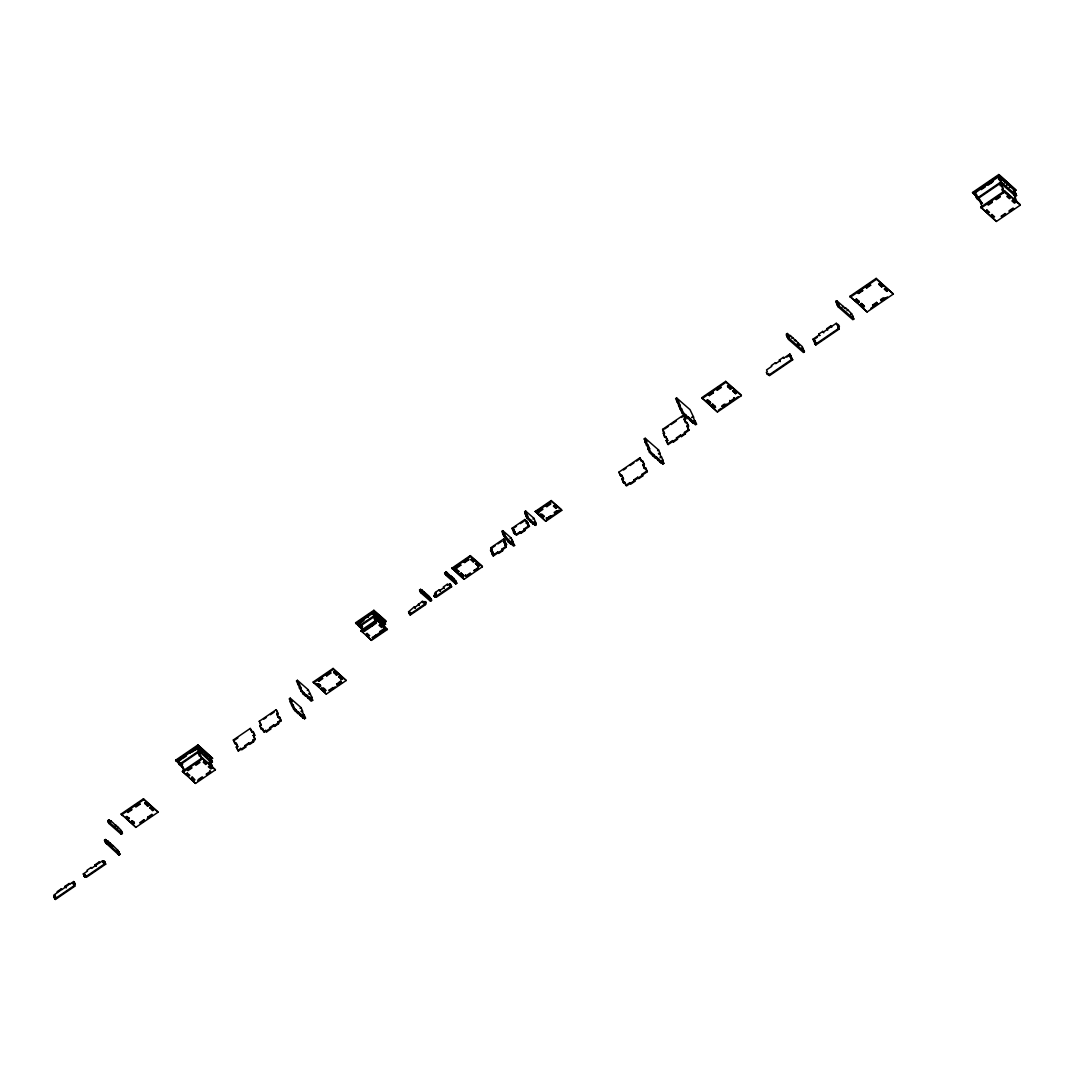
<?xml version="1.0" encoding="UTF-8"?>
<svg xmlns="http://www.w3.org/2000/svg" width="1074" height="1074" viewBox="0 0 1074 1074"><rect width="100%" height="100%" fill="white"/><g stroke="black" fill="none" stroke-linecap="round" stroke-linejoin="round"><path stroke-width="1.5" d="M976.481 196.542L972.507 192.501L998.793 174.552L1016.004 190.165L998.793 174.552M989.275 184.151L988.268 182.728L992.255 180.002L992.631 180.875M972.869 193.374L999.156 175.424M1000.646 183.13L1015.588 196.193L1016.581 195.522L1014.366 190.286L998.793 176.66L974.507 193.253L976.709 198.489L981.69 202.838M990.604 183.251L993.262 181.439M998.444 177.895L999.438 177.21L1000.176 178.955L998.538 179.076L1001.653 182.446L978.347 198.368L976.978 196.059L975.971 196.743L976.615 197.294M676.62 397.917L675.627 398.602L679.211 406.133L678.567 405.569L680.204 405.448L676.62 397.917L690.018 409.65L693.603 417.182L691.965 417.303L693.603 417.182M987.919 185.292L991.839 182.607M975.232 194.998L976.87 194.877M677.09 402.079L678.083 401.408M1001.76 180.808L1002.391 179.251M383.418 623.282L386.036 621.497L385.66 620.624L373.873 610.301L355.548 622.813L363.025 630.008M677.734 402.643L678.728 401.958M976.709 198.489L1001.008 181.882L1016.581 195.522M355.91 623.685L374.235 611.173L386.036 621.497M385.499 624.236L375.041 615.08L358.703 626.223L357.602 623.618L373.927 612.462L384.398 621.618L385.499 624.236L382.948 625.981M359.24 623.497L360.434 622.678L359.428 621.242L363.401 618.53L364.408 619.953M359.562 623.47L363.442 620.812M1004.311 183.036L1005.304 182.352L1003.237 179.989M360.34 626.102L358.971 623.806L357.964 624.491L359.602 624.37M359.334 624.679L358.34 625.363L359.347 626.786L374.678 616.315M525.616 511.036L524.622 511.721L525.361 513.466L524.716 512.902L526.354 512.781L525.616 511.036L533.912 518.299L536.127 523.535L534.49 523.656L535.228 525.387L536.221 524.716L535.483 522.971L536.127 523.535M787.282 333.49L786.289 334.162L787.027 335.907L788.021 335.236L787.282 333.49L790.598 336.39L790.236 335.518L789.605 337.075L787.39 335.128M836.713 300.72L838.821 304.761L837.196 304.882L837.827 305.446L835.72 301.391L836.713 300.72L845.775 308.654L845.413 307.782L844.406 308.453M801.325 348.419L802.318 347.748L804.426 351.789L803.433 352.473L788.504 339.397L786.383 335.357L788.021 335.236M1006.862 185.265L1007.493 183.721L1010.043 185.95L1009.412 187.507M362.663 626.827L361.039 626.947L364.516 631.19L376.464 623.027L376.088 622.155L363.871 630.626M524.716 512.902L525.454 514.647L527.092 514.527L527.831 516.272L526.193 516.393L526.931 518.138L533.04 524.031L533.671 522.474L533.04 524.031M680.043 409.06L681.668 408.939L683.145 412.416L688.622 417.759L687.629 418.444L682.151 413.101L678.567 405.569M502.753 530.637L501.759 531.308L503.867 535.349L503.236 534.798L504.874 534.677L502.753 530.637L511.049 537.886L513.157 541.94L511.533 542.061L513.157 541.94M525.454 514.647L527.092 514.527M680.674 409.61L681.668 408.939M836.458 303.137L837.452 302.465M982.509 203.442L980.884 203.563L981.878 202.892L979.058 198.314M787.121 337.088L788.115 336.417L789.497 338.713L804.426 351.789M837.089 303.7L838.096 303.016M787.766 337.652L788.759 336.968M502.498 533.053L503.491 532.368M420.296 591.761L420.927 592.324L419.558 590.015L420.552 589.344L421.961 590.566L420.296 591.761L420.659 592.633L430.486 601.239L431.117 599.681L430.486 601.239M455.819 583.934L454.45 581.638L455.443 580.953L456.812 583.249L455.819 583.934L445.992 575.328L444.623 573.033L446.287 571.838L451.751 577.181L451.389 576.308L450.395 576.98M360.877 630.559L376.799 619.685L387.378 629.485L371.456 640.373L360.877 630.559L363.146 632.546M451.953 568.146L470.278 555.634L482.025 565.917L482.387 566.777L464.062 579.302L451.953 568.146L464.062 579.302M535.255 511.452L551.19 500.565L561.393 509.506L561.756 510.378L545.834 521.266L535.255 511.452L545.834 521.266M701.778 397.702L725.688 381.377L740.993 394.789L741.369 395.662L717.472 411.986L701.778 397.702L717.472 411.986M849.87 296.357L876.156 278.394L893.367 294.021L867.08 311.97L849.87 296.357L857.092 302.68M980.723 207.175L1004.62 190.85L1019.938 204.261L1020.3 205.134L996.404 221.459L980.723 207.175L996.404 221.459M503.142 533.617L504.136 532.932M419.921 590.888L421.585 589.693L429.251 596.406L431.748 600.245L430.124 600.366M444.985 573.905L446.26 572.912L445.885 572.039L446.65 572.711L446.287 571.838M457.108 565.622L459.766 563.81M463.753 561.084L464.384 561.648L468.371 558.923L468.734 559.796L464.76 562.521L464.116 561.957L463.753 561.084L467.727 558.373M857.67 292.021L861.657 289.295L862.301 289.859L862.664 290.718L858.676 293.444L857.67 292.021L858.676 293.444M865.644 286.57L869.618 283.858L870.625 285.281L866.651 288.007L866.006 287.443L869.994 284.731L870.625 285.281M376.45 620.92L374.235 615.684L375.618 617.993L373.98 618.114L374.719 619.859L375.712 619.174L377.081 621.47L376.45 620.92L371.47 624.316L372.477 625.753L372.101 624.88M379.444 618.839L380.075 617.282L382.626 619.523L381.995 621.067M452.329 569.019L470.654 556.507L482.387 566.777M515.023 531.711L513.399 531.831L515.023 531.711L511.922 528.354L524.864 519.507L526.247 521.803M526.931 518.138L527.925 517.453L534.033 523.347M538.249 511.519L542.504 508.485L542.867 509.358L538.893 512.083L538.249 511.519L537.886 510.647L541.86 507.935M547.176 504.297L549.834 502.484M708.397 394.185L712.384 391.46L713.015 392.01L713.391 392.883L709.404 395.608L708.397 394.185L709.404 395.608M716.358 388.734L719.016 386.922M788.504 339.397L789.497 338.713M850.232 297.23L876.518 279.267L893.367 294.021M987.328 203.657L989.986 201.831M995.303 198.207L999.276 195.495M361.24 631.431L377.175 620.557L387.378 629.485M535.617 512.325L551.553 501.437L561.756 510.378M702.154 398.575L726.051 382.25L741.369 395.662M981.086 208.047L1004.982 191.722L1020.3 205.134M445.629 574.456L446.623 573.784L456.812 583.249M456.423 567.085L460.41 564.374L460.773 565.233L456.786 567.958L455.779 566.535L456.786 567.958M858.314 292.571L862.301 289.859M870.262 284.409L866.275 287.134L866.651 288.007M456.155 567.394L460.128 564.682L460.773 565.233M464.116 561.957L468.103 559.245L468.734 559.796M513.855 528.019L516.446 526.26M520.326 523.602L525.508 520.071M550.465 503.048L546.21 506.082L546.854 506.633L550.841 503.921L550.197 503.357M645.206 438.273L646.682 441.75L645.044 441.87L645.689 442.434L644.212 438.944L645.206 438.273L658.604 450.006L660.08 453.483L659.087 454.168M682.151 413.101L683.145 412.416M708.759 395.044L713.015 392.01M837.935 306.627L838.928 305.942L853.857 319.018L852.863 319.703L837.935 306.627L837.196 304.882M858.045 292.88L862.033 290.168L862.664 290.718M991.678 201.805L987.704 204.516L988.335 205.08L992.322 202.355L991.315 200.932M791.793 338.431L792.787 337.76L795.713 340.861L795.337 339.988L794.344 340.673M420.659 592.633L421.934 591.64L420.552 589.344M445.992 575.328L446.985 574.657M455 569.26L455.994 568.576L458.907 571.677L457.913 572.361L455 569.26L457.913 572.361M183.13 767.333L175.626 760.204L197.925 744.967L212.585 758.351L197.925 744.967M512.66 530.086L514.298 529.965M527.978 522.877L526.341 522.998L527.978 522.877L524.864 519.507M717.365 390.171L721.352 387.446L720.721 386.882L716.734 389.607L717.365 390.171L717.002 389.298M503.974 536.544L505.599 536.423L511.815 543.498L510.821 544.182L508.271 541.954L503.236 534.798M175.988 761.077L198.287 745.839M455.363 570.119L456.356 569.448M423.143 592.62L424.136 591.935M448.207 575.624L449.201 574.939M504.605 537.094L505.599 536.423M664.564 437.011L666.202 436.89L664.564 437.011L662.618 429.358L683.52 415.074L685.642 419.128L684.004 419.249L685.642 419.128M182.808 767.695L179.09 764.433L177.626 760.956L197.938 747.074L210.947 758.472L212.424 761.963L211.43 762.634L198.677 750.927M842.231 307.097L843.224 306.412M423.518 593.479L424.512 592.808M491.516 549.512L490.523 550.183L491.154 550.747L492.147 550.063L490.778 547.767L503.719 538.92L505.089 541.229L503.464 541.35L505.089 541.229M530.113 520.93L531.12 520.246M532.919 518.984L533.912 518.299M664.564 429.023L668.484 426.351M671.089 424.566L676.325 420.995M681.547 417.424L684.165 415.638M684.702 415.343L685.695 414.658M177.626 760.956L178.257 761.506L181.385 759.385M191.736 752.31L197.576 748.309L196.945 747.759L197.307 748.632M1013.373 190.971L1014.366 190.286M194.904 750.337L198.301 747.947L199.308 749.384L198.677 748.82M297.444 680.298L296.451 680.983L300.035 688.515L299.391 687.951L301.029 687.83L297.444 680.298L308.292 689.803L311.876 697.335L310.883 698.006M457.551 571.489L458.544 570.804L458.907 571.677M471.177 559.527L472.882 561.017L473.876 560.333L473.245 561.89L470.694 559.648L471.701 558.977L474.252 561.205M490.778 547.767L491.409 548.317L495.302 545.673M497.88 543.9L501.773 541.256M505.344 538.839L506.337 538.155M855.454 299.7L856.448 299.015L859.012 301.244L858.381 302.801L855.454 299.7L858.381 302.801M879.754 283.093L878.76 283.778L881.673 286.892L882.68 286.208L879.754 283.093L882.68 286.208M385.136 623.363L384.492 622.799L383.861 624.356L383.499 623.484L384.761 622.49L383.136 622.611L382.76 621.739M530.489 521.789L531.482 521.118M540.45 514.996L541.444 514.312L543.994 516.554L543.001 517.225L540.074 514.124L543.001 517.225M685.064 416.202L686.071 415.531M706.974 401.246L707.967 400.562L710.532 402.804L709.525 403.475L706.611 400.374L709.525 403.475M727.89 386.962L728.884 386.278L731.434 388.519L730.441 389.191L727.514 386.09L730.441 389.191M1007.815 195.75L1006.821 196.435L1009.372 198.663L1010.365 197.992L1007.452 194.877M178.365 762.701L179.989 762.58M198.945 748.511L197.67 749.504L198.046 750.377L199.039 749.692L200.046 751.115L180.727 764.312L179.72 762.889L178.727 763.574L179.358 764.124L178.996 763.252M513.399 531.831L516.5 535.201L524.193 530.073L524.837 530.623L520.85 533.348L519.843 531.925L515.869 534.637L515.131 532.892M529.442 526.354L528.811 525.804L523.83 529.2L524.461 529.764L529.442 526.354L526.341 522.998M855.83 300.572L856.824 299.888L859.375 302.116M880.116 283.966L879.123 284.65L881.673 286.892M1014.111 192.716L1015.105 192.031L1014.46 191.467L1015.843 193.776M514.137 533.577L515.762 533.456M527.71 525.293L528.703 524.609M199.616 750.108L200.61 749.424M179.09 764.433L199.415 750.565L212.424 761.963M1015.199 193.213L1014.205 193.897L1014.943 195.643M510.056 538.571L511.049 537.886M542.625 516.352L543.619 515.681L543.994 516.554M553.875 506.029L555.58 507.519L556.574 506.834L555.943 508.391L553.392 506.149L554.385 505.478L556.936 507.707M645.044 441.87L646.521 445.361L648.146 445.24L649.622 448.731L647.984 448.851L649.622 448.731M709.162 402.602L710.156 401.931L710.532 402.804M730.078 388.318L731.072 387.647L731.434 388.519M490.523 550.183L493.624 553.553L491.986 553.674L493.624 553.553M503.464 541.35L506.566 544.706L504.928 544.827L506.566 544.706M534.396 522.461L535.389 521.789M663.088 433.534L664.725 433.413M184.003 771.266L181.05 764.299L182.687 764.178M197.978 752.726L199.616 752.606L197.978 752.726L199.455 756.217L200.449 755.532L202.073 758.419M297.914 684.474L298.921 683.789M460.102 573.717L461.095 573.046L463.646 575.275L463.015 576.832L460.102 573.717L463.015 576.832M507.895 541.081L508.888 540.397M646.521 445.361L648.146 445.24M858.005 301.928L859.012 301.244M881.311 286.02L882.304 285.335M801.956 348.983L802.949 348.298L802.211 346.553L798.264 343.089L797.27 343.774L799.244 345.506M452.946 579.222L453.94 578.537L456.074 581.517L454.45 581.638M491.248 551.929L492.885 551.808M504.203 543.095L505.827 542.974M298.559 685.024L299.552 684.353M460.464 574.59L461.458 573.919L464.022 576.147M475.809 564.119L476.802 563.434L479.353 565.676L478.36 566.36L475.433 563.246L478.36 566.36M508.271 541.954L509.264 541.269M846.97 310.695L847.963 310.01L851.642 313.783L853.857 319.018M383.646 627.672L384.64 627.001L383.27 624.692L383.915 625.256M408.926 612.73L409.919 612.046L410.926 613.482L408.55 611.858L414.363 606.77L415.369 608.206L414.363 606.77M414.725 607.642L422.324 601.333L423.331 602.756L422.324 601.333M435.722 593.304L434.527 594.123L435.158 594.674L436.353 593.868L435.346 592.432L439.333 589.707L440.34 591.143L439.333 589.707M444.327 588.418L443.32 586.995L447.294 584.269L447.939 584.833M453.309 580.094L454.302 579.41M511.425 540.88L512.432 540.195M202.167 752.337L203.174 751.652L201.093 749.303M428.62 597.949L429.613 597.278M379.766 631.579L380.773 633.016L379.766 631.579L383.754 628.854L384.747 630.29L372.799 638.453L372.168 637.889L384.116 629.726L384.747 630.29M422.686 602.205L424.525 601.937M439.696 590.579L443.683 587.867M449.858 583.652L450.865 585.075L449.858 583.652L447.67 585.142L447.294 584.269M554.144 512.473L556.802 510.66M688.582 426.096L686.944 426.217L688.582 426.096L687.105 422.606L685.481 422.726L684.004 419.249M689.803 419.8L690.797 419.128L693.723 422.23L692.73 422.914L687.253 417.571L687.629 418.444M711.713 404.844L712.706 404.16L715.257 406.402L714.64 407.945L711.713 404.844L714.64 407.945M1014.353 198.086L1015.36 197.401L1013.238 193.36M380.397 632.143L385.378 628.733L382.532 622.947M429.385 598.621L430.379 597.949M454.718 581.316L455.712 580.645M462.652 575.959L463.646 575.275M477.984 565.488L478.977 564.803L479.353 565.676M491.986 553.674L492.724 555.419L497.705 552.023L498.712 553.446L502.699 550.72L501.692 549.297L505.666 546.572L506.31 547.136L502.323 549.848M510.445 543.31L511.439 542.625L514.634 545.417L513.641 546.102L510.445 543.31L510.821 544.182M550.801 515.748L546.814 518.473L547.19 519.346L551.163 516.621L550.532 516.057L546.545 518.782L546.183 517.91M860.556 304.17L861.563 303.486L864.114 305.714L863.483 307.271L860.556 304.17L863.483 307.271M426.257 603.011L424.619 603.132L425.264 603.682L425.895 602.138L424.257 602.259L423.881 601.386M434.258 596.54L435.252 595.869L436.259 597.292L451.604 586.82L451.228 585.948L434.903 597.104L433.896 595.667L435.534 595.546L435.158 594.674M451.228 585.948L449.603 586.068L450.221 584.511M690.179 420.672L691.173 420.001M712.075 405.717L713.082 405.032L715.633 407.274M775.992 363.348L775.361 362.784L771.374 365.509L771.75 366.382L766.567 369.912L767.306 371.658L766.312 372.342L767.682 374.638L768.675 373.953L769.414 375.699L792.719 359.79L789.605 356.42L791.243 356.299L789.605 356.42M779.348 360.058L780.355 361.495L779.348 360.058L783.322 357.347L783.966 357.897M376.397 635.875L380.371 633.15M424.888 602.809L425.895 602.138M429.748 599.493L430.755 598.809M492.724 555.419L493.369 555.97L498.336 552.573M549.445 517.668L553.432 514.943M557.406 512.231L560.064 510.418M425.264 603.682L425.626 604.555L410.295 615.026L409.288 613.603L410.281 612.918M454.812 582.511L455.806 581.826M497.705 552.023L498.067 552.882L502.055 550.17L502.699 550.72M555.151 513.896L559.138 511.184L558.762 510.311L554.775 513.023L555.151 513.896L554.506 513.345L558.493 510.62L559.138 511.184M860.932 305.043L861.925 304.358L864.476 306.587M779.711 360.931L775.723 363.656L775.361 362.784M791.243 356.299L789.873 354.004L783.698 358.219L783.322 357.347M818.777 334.121L819.784 335.558L818.777 334.121L822.765 331.41L823.771 332.833M827.745 330.107L826.738 328.684L830.726 325.959L831.732 327.395M431.386 599.373L430.755 600.93M108.098 821.664L107.722 820.791L108.998 819.798L111.038 821.583L109.105 823.087L108.461 822.536L110.098 822.416L108.729 820.106L109.36 820.67L108.098 821.664L109.105 823.087M204.731 754.579L205.349 753.022L207.9 755.25L207.282 756.808M409.65 614.476L424.995 604.004L425.626 604.555M455.457 583.061L456.45 582.39M465.982 576L470.224 572.966L470.6 573.838L466.613 576.563L465.606 575.127L466.613 576.563M831.357 326.523L827.383 329.235L826.738 328.684M693.442 420.793L695.066 420.672L696.543 424.149L695.549 424.834L692.354 422.042L693.361 421.357L696.543 424.149M786.799 357.092L789.269 355.4M813.703 340.955L815.341 340.834L814.347 341.519L812.964 339.209L819.14 334.994M827.114 329.557L823.127 332.269L822.765 331.41M839.371 326.657L837.747 326.778L839.371 326.657L836.27 323.301L831.088 326.832L830.726 325.959M623.511 478.977L621.873 479.098L623.511 478.977L622.034 475.5L620.396 475.621L618.933 472.13L639.836 457.846L641.46 460.733M714.264 407.073L715.257 406.402M732.629 390.56L735.18 392.789L736.173 392.117L734.468 390.627M474.587 571.126L478.561 568.401L478.198 567.528L473.943 570.562L474.587 571.126L474.211 570.254M666.041 440.501L667.666 440.38L666.041 440.501L668.149 444.542L676.835 438.742L677.479 439.293L673.492 442.018L672.485 440.582L667.504 443.992M694.072 421.344L695.066 420.672M814.844 338.928L817.314 337.236M850.648 314.467L851.642 313.783M182.365 771.387L202.288 757.788L215.418 769.83L195.495 783.429L182.365 771.387L187.01 775.455M313.165 682.044L333.088 668.431L346.217 680.486L326.295 694.086L313.165 682.044L318.978 687.118M623.484 470.009L626.102 468.224M630.022 465.552L633.942 462.867M636.56 461.082L640.48 458.41M649.461 452.329L650.455 451.657L656.563 457.551L655.57 458.236L653.019 455.994L649.461 452.329L647.984 448.851M863.12 306.399L864.114 305.714M884.707 289L886.412 290.477L887.406 289.805L886.788 291.349L884.238 289.121L885.231 288.436L887.782 290.678M109.669 821.395L110.662 820.711L113.213 822.952L116.14 826.054L115.146 826.738L115.777 825.181L118.328 827.423L121.375 830.632L120.744 832.189M735.542 393.661L736.536 392.99L733.985 390.748L732.992 391.433L735.542 393.661L735.18 392.789M108.729 822.214L109.736 821.543M290.248 698.154L289.242 698.825L290.718 702.315L291.712 701.631L290.248 698.154L301.096 707.645L302.559 711.136L301.566 711.807M121.134 813.998L143.446 798.774L158.106 812.159L135.794 827.383L121.134 813.998L123.523 816.092M836.27 323.301L837.008 325.046L838.646 324.912M182.741 772.26L202.65 758.66L215.418 769.83M300.868 691.441L301.861 690.757L306.694 695.549L305.701 696.221L303.15 693.992L299.391 687.951M313.541 682.916L333.45 669.303L346.217 680.486M108.461 822.536L108.836 823.409L109.83 822.724L122.208 833.558L121.845 832.686L121.214 834.243L122.476 833.249L121.107 830.954L121.738 831.504M121.51 814.871L143.809 799.633L158.106 812.159M199.308 761.936L195.32 764.661L195.965 765.212L199.939 762.486L198.932 761.063M326.12 675.304L330.376 672.27L330.752 673.143L326.764 675.868L325.758 674.432L326.764 675.868M767.037 374.074L768.675 373.953M259.25 721.298L261.371 725.353L259.25 721.298L276.179 709.739L278.3 713.78L276.662 713.901L278.3 713.78M126.96 811.031L127.591 811.582L131.578 808.87M135.566 806.144L139.539 803.419L139.915 804.292L135.928 807.017L135.284 806.453L139.271 803.741L139.915 804.292M852.031 316.776L853.024 316.092M721.795 405.905L724.453 404.093M790.988 358.729L791.981 358.045M802.694 350.728L803.688 350.043M838.378 327.342L839.116 329.087L815.81 344.996L814.441 342.7L815.434 342.015L814.696 340.27M318.803 681.305L322.777 678.593L322.146 678.03L318.159 680.755L318.803 681.305L318.428 680.433M234.803 743.49L235.797 742.819L237.904 746.86L236.428 743.369L234.803 743.49L233.327 740.013L250.255 728.441L252.363 732.495M263.801 719.191L266.406 717.419M270.312 714.747L274.219 712.075M620.396 475.621L622.034 475.5M644.413 464.693L642.789 464.814L644.413 464.693L642.95 461.216L641.312 461.337L639.836 457.846M127.967 812.454L131.941 809.729L131.31 809.178L127.323 811.89L127.967 812.454L127.591 811.582M297.86 713.512L297.498 712.639L302.962 717.982L303.955 717.298L298.491 711.955L297.86 713.512L293.658 709.283L290.087 701.752L291.712 701.631M302.774 693.119L303.767 692.435M657.61 450.677L658.604 450.006M676.835 438.742L676.472 437.87L680.46 435.145L681.453 436.581L685.44 433.856L684.433 432.419L688.421 429.707L689.052 430.258L685.078 432.983M730.132 401.34L730.763 401.904L729.77 400.468L730.132 401.34L734.388 398.306L734.75 399.179L727.716 403.851M814.441 342.7L816.079 342.579M768.044 373.403L768.769 375.148L792.075 359.226L792.719 359.79M233.327 740.013L233.971 740.563L237.878 737.905M307.298 690.475L308.292 689.803M204.208 761.573L203.214 762.245L205.765 764.487L206.758 763.802L203.845 760.701M303.15 693.992L304.143 693.307M317.085 684.46L318.079 683.789L320.629 686.018L319.636 686.702L316.723 683.601L319.636 686.702M334.014 672.901L335.007 672.217L337.558 674.459L336.565 675.143L333.652 672.029L336.565 675.143M652.656 455.134L653.65 454.45M676.472 437.87L677.103 438.42L684.809 433.292L685.44 433.856M718.425 410.201L721.084 408.388M722.802 407.341L726.789 404.616L726.145 404.066L722.171 406.778L722.802 407.341L722.44 406.469M735.69 398.414L738.348 396.601M872.612 305.083L873.618 306.52L872.612 305.083L876.585 302.371L877.592 303.794L870.866 308.265M880.573 299.646L883.231 297.834M1009.305 211.511L1013.681 208.651L1013.051 208.088L1009.063 210.813L1009.708 211.377M815.179 344.445L838.485 328.523L839.116 329.087M653.019 455.994L654.012 455.322M872.974 305.956L877.23 302.922M211.323 759.345L209.685 759.466L210.061 760.338M145.138 803.902L146.131 803.218L148.682 805.46L147.688 806.144L144.775 803.03L147.688 806.144M261.21 728.951L262.204 728.279L263.667 731.756L265.667 730.401L266.674 731.837L270.648 729.112L270.017 728.548L264.311 732.32L262.835 728.83L261.21 728.951L259.733 725.474L260.727 724.789M885.567 298.357L884.922 297.793L880.935 300.519L881.579 301.082L887.473 296.921M658.443 453.604L660.08 453.483M254.833 735.301L253.196 735.421L254.833 735.301L253.357 731.81L251.732 731.931L250.255 728.441M319.273 685.83L320.267 685.145L320.629 686.018M336.202 674.271L337.196 673.586L337.558 674.459M291.551 705.242L293.189 705.121L294.665 708.612L298.854 712.827M208.826 762.231L210.464 762.11M210.692 760.902L211.685 760.217L211.054 759.654L212.061 761.09L210.423 761.211L210.786 762.084M309.768 693.28L308.762 693.965L310.399 693.844M655.207 457.363L656.201 456.678L661.678 462.021L660.671 462.706L655.207 457.363L655.57 458.236M292.195 705.806L293.189 705.121M126.302 816.978L128.007 818.469L129.001 817.784L128.37 819.328L125.819 817.099L126.813 816.415L129.363 818.656M147.326 805.272L148.319 804.587L148.682 805.46M276.662 713.901L278.139 717.392L279.764 717.271L281.24 720.761L278.247 722.802L277.616 722.238L280.596 720.198L281.24 720.761M307.889 697.59L308.882 696.905L311.796 700.006L310.802 700.691L305.325 695.348L305.701 696.221M338.753 676.499L339.746 675.814L342.297 678.056L341.666 679.6L338.753 676.499L341.666 679.6M659.919 457.094L661.544 456.974L663.02 460.464L662.027 461.135M117.335 828.094L118.328 827.423M253.316 740.818L255.317 739.462L254.672 738.899L252.685 740.268L253.692 741.691L249.705 744.416L248.698 742.98L244.711 745.705L245.718 747.142L241.744 749.853L241.368 748.981L238.388 751.021L236.267 746.98L237.273 746.296M278.139 717.392L279.764 717.271M621.873 479.098L623.35 482.588L624.987 482.468L626.451 485.958L630.438 483.233L630.8 484.106L634.788 481.38L633.781 479.957L637.768 477.232L638.775 478.655L642.749 475.943L641.742 474.507L646.723 471.11L647.367 471.674L642.386 475.07M642.789 464.814L644.252 468.304L645.89 468.183L647.367 471.674M192.38 777.603L191.387 778.288L193.938 780.516L194.931 779.831L192.018 776.73M308.251 698.462L309.245 697.778M322.187 688.931L323.193 688.259L325.744 690.488L324.737 691.173L321.824 688.058L324.737 691.173M339.115 677.372L340.109 676.687L342.673 678.929M657.758 459.591L658.751 458.92M660.55 457.658L661.544 456.974M623.35 482.588L624.987 482.468M644.252 468.304L645.89 468.183M149.877 807.5L150.87 806.816L153.421 809.058L152.79 810.601L149.877 807.5L152.79 810.601M293.658 709.283L294.665 708.612M658.12 460.464L659.127 459.793M210.947 766.272L211.94 765.587L209.833 761.547M150.239 808.373L151.246 807.688L153.797 809.93M105.48 839.506L106.487 840.929L105.225 841.922L105.856 842.486L104.487 840.177L105.48 839.506L108.152 841.841L107.158 842.526M270.017 728.548L269.655 727.675L273.628 724.963L274.635 726.386L278.622 723.675L278.247 722.802M294.947 710.397L295.941 709.726M310.44 699.818L311.433 699.134L312.709 700.261L311.715 700.933L310.44 699.818L310.802 700.691M324.375 690.3L325.368 689.615L325.744 690.488M341.304 678.741L342.297 678.056M104.849 841.049L105.843 840.378M237.743 750.471L240.737 748.43L241.368 748.981M269.655 727.675L270.286 728.239L277.978 723.111L278.622 723.675M295.31 711.27L296.303 710.599M624.343 481.904L625.82 485.394L629.794 482.669L630.438 483.233M660.309 461.833L661.302 461.149L663.853 463.391L662.859 464.062L660.309 461.833L660.671 462.706M300.089 708.33L301.096 707.645M120.382 831.316L121.375 830.632M131.404 821.435L133.109 822.926L134.102 822.254L133.485 823.798L130.921 821.57L131.927 820.885L134.478 823.127M152.427 809.742L153.421 809.058M245.355 746.269L249.343 743.544M337.934 683.024L340.592 681.211L341.599 682.648L337.612 685.36L336.605 683.937L337.612 685.36M634.425 480.508L638.399 477.796M240.737 748.43L241.1 749.303L245.087 746.578L245.718 747.142M248.698 742.98L249.061 743.852L253.048 741.141L253.692 741.691M629.794 482.669L630.169 483.542L634.157 480.83L634.788 481.38M637.768 477.232L638.131 478.105L642.118 475.379L642.749 475.943M106.796 841.654L107.789 840.982L110.34 843.211L113.267 846.312L112.273 846.997M105.588 842.795L106.85 841.801L106.219 841.251L107.225 842.674L106.219 843.359L105.225 841.922M120.476 832.498L121.469 831.813M210.155 771.427L206.168 774.153L206.812 774.716L210.786 771.991L209.779 770.555M336.968 684.809L341.223 681.775M122.114 832.377L121.483 833.934L120.838 833.37M197.777 780.744L202.825 777.428L202.18 776.878L198.207 779.59L198.838 780.154M333.625 688.085L332.994 687.521L329.006 690.246L329.651 690.81L335.222 686.863M300.935 711.256L302.559 711.136M106.595 844.231L107.588 843.546L119.966 854.38L118.972 855.065L106.219 843.359M109.347 843.896L110.34 843.211M147.245 818.455L149.863 816.656M144.319 820.576L140.345 823.288L139.701 822.738L143.956 819.704L144.319 820.576L143.688 820.012M148.306 817.851L152.293 815.126L151.917 814.253L147.675 817.287L148.306 817.851L147.944 816.978M109.709 844.768L110.716 844.083M300.049 714.868L301.042 714.197M300.411 715.74L301.405 715.069M302.398 714.734L304.036 714.613L305.513 718.103L304.506 718.788L302.6 717.11L302.962 717.982M303.043 715.297L304.036 714.613M111.897 846.124L112.891 845.439L117.858 850.339L119.227 852.635L117.965 853.629L118.972 855.065M83.289 873.954L84.296 875.391L83.289 873.954L87.464 871.095L87.101 870.222L91.075 867.51L91.72 868.061M95.062 864.785L96.069 866.221L95.062 864.785L99.05 862.06L99.681 862.623M61.768 889.514L61.124 888.963L57.15 891.675L57.513 892.548L54.331 894.723L55.338 896.159L54.344 896.844L53.7 896.28L54.693 895.595M65.111 886.238L66.118 887.674L65.111 886.238L69.098 883.513L69.729 884.077M95.707 865.349L98.352 863.536M95.438 865.657L91.451 868.383L91.075 867.51M102.607 860.757L103.614 862.194L102.607 860.757L99.412 862.932L99.05 862.06M116.865 851.024L117.858 850.339M57.781 892.239L60.439 890.427M65.756 886.802L68.4 884.989M65.474 887.111L61.5 889.836L61.124 888.963M74.656 882.962L73.019 883.083L74.656 882.962L73.65 881.539L69.461 884.385L69.098 883.513M83.651 874.827L85.289 874.706L84.014 875.699L84.39 876.572L86.027 876.451L86.39 877.324L105.708 864.127L104.702 862.691L105.708 864.127M102.97 861.63L104.608 861.509L104.97 862.382L103.708 863.375L104.339 863.939L105.346 863.254M117.227 851.897L118.221 851.212M72.186 883.526L74.281 882.09M103.708 863.375L103.332 862.503L104.608 861.509M117.965 853.629L117.603 852.756L118.865 851.776M53.7 896.28L56.076 897.904L55.069 896.468M73.019 883.083L73.381 883.956L75.019 883.835L74.388 885.392L73.757 884.828L75.019 883.835M84.39 876.572L85.651 875.579L84.645 874.142M74.388 885.392L74.764 886.251L55.445 899.448L54.438 898.025L55.7 897.032M118.61 854.192L119.603 853.508L119.966 854.38M86.027 876.451L85.383 875.887L85.745 876.76L105.064 863.563M54.801 898.898L74.119 885.701L74.764 886.251M1006.392 193.951L1004.257 192.085L1000.337 182.795M972.507 192.501L977.313 196.717M885.714 288.315L887.406 289.805M877.592 303.794L876.585 302.371M859.495 304.774L867.08 311.97M845.413 307.782L847.963 310.01M835.72 301.391L838.687 303.996M812.964 339.209L814.347 341.519M790.236 335.518L792.787 337.76M795.337 339.988L798.264 343.089M729.367 386.157L731.072 387.647M734.388 398.306L733.743 397.742L734.75 399.179M713.391 392.883L712.384 391.46M708.451 400.441L710.156 401.931M690.797 419.128L688.246 416.887L688.622 417.759M681.453 436.581L680.46 435.145M662.618 429.358L664.229 432.245M644.212 438.944L646.642 441.078M663.02 460.464L662.389 459.9L663.853 463.391M618.933 472.13L621.041 476.171M554.869 505.344L556.574 506.834M545.847 505.21L546.854 506.633M537.886 510.647L538.893 512.083M541.927 514.191L543.619 515.681M533.671 522.474L536.221 524.716M526.193 516.393L526.824 516.943L526.099 515.198M532.677 523.159L535.228 525.387M519.843 531.925L520.85 533.348M511.922 528.354L513.291 530.65M472.171 558.842L473.876 560.333M477.286 563.313L478.977 564.803M451.389 576.308L453.94 578.537M446.26 572.912L445.616 572.348L446.623 573.784M444.623 573.033L445.254 573.583L444.891 572.724M451.604 586.82L450.597 585.384M435.346 592.432L436.353 593.868M435.252 595.869L436.259 597.292M433.896 595.667L434.903 597.104M421.934 591.64L421.29 591.089L431.479 600.554M419.558 590.015L420.968 591.25L420.592 590.378M418.336 604.044L419.343 605.481M408.55 611.858L409.556 613.294M409.288 613.603L410.295 615.026M373.577 613.697L372.933 613.133L375.309 614.758L373.671 614.878L374.047 615.751L383.861 624.356M383.499 623.484L384.143 624.048L383.767 623.175M372.383 614.516L371.376 613.079L367.389 615.805L368.395 617.241M367.858 627.914L368.489 628.465L368.127 627.592M376.155 635.177L376.786 635.727L376.424 634.855L372.436 637.58L372.799 638.453M357.602 623.618L358.609 625.041M360.26 626.947L362.623 629.015M363.509 629.753L364.516 631.19M366.543 635.526L371.456 640.373M335.491 672.096L337.196 673.586M330.376 672.27L329.745 671.72L330.752 673.143M341.599 682.648L340.592 681.211M318.562 683.655L320.267 685.145M323.663 688.125L325.368 689.615M321.287 689.146L326.295 694.086M311.876 697.335L311.232 696.771L312.709 700.261M308.882 696.905L306.332 694.677L306.694 695.549M305.513 718.103L303.593 716.425L304.506 718.788M274.635 726.386L273.628 724.963M265.667 730.401L266.674 731.837M259.733 725.474L261.841 729.514M236.267 746.98L238.388 751.021M209.792 765.91L211.497 767.4M190.407 753.21L189.4 751.787M181.801 758.096L182.446 758.66L186.42 755.935L185.413 754.498M181.05 764.299L184.997 770.582M175.626 760.204L180.378 764.379M190.487 778.502L195.495 783.429M146.614 803.097L148.319 804.587M139.539 803.419L138.908 802.869L139.271 803.741M132.411 820.764L134.102 822.254M127.094 819.22L134.237 825.476M107.722 820.791L108.367 821.355L108.004 820.482M108.836 823.409L121.214 834.243M119.227 852.635L118.596 852.085L119.603 853.508M104.487 840.177L106.272 841.748M104.97 862.382L103.963 860.945M103.332 862.503L104.339 863.939M84.014 875.699L85.021 877.122M75.381 884.707L74.388 883.271M73.381 883.956L74.025 884.52L73.65 883.647M54.331 894.723L55.338 896.159M54.062 897.152L54.707 897.716L54.344 896.844M54.438 898.025L55.445 899.448M1013.883 193.924L1017.172 202.664M998.793 176.66L1001.008 181.882M1004.62 190.85L1004.982 191.722M999.344 183.466L1000.324 185.802L1001.948 185.681L1003.425 189.158L1001.787 189.279L1003.264 192.77M984.294 185.44L985.301 186.876L981.314 189.601L980.307 188.165M977.931 196.596L982.348 207.054M975.501 192.568L976.239 194.313M886.412 290.477L886.788 291.349M876.156 278.394L876.518 279.267M881.204 300.21L881.579 301.082M869.618 283.858L869.994 284.731M861.657 289.295L862.033 290.168M861.563 303.486L861.925 304.358M856.448 299.015L856.824 299.888M838.19 304.197L838.928 305.942M838.002 324.361L838.74 326.107M837.747 326.778L838.485 328.523M815.085 343.25L815.81 344.996M787.39 334.672L788.115 336.417M789.873 354.004L790.598 355.736M791.337 357.481L792.075 359.226M725.688 381.377L726.051 382.25M712.706 404.16L713.082 405.032M707.605 399.689L707.967 400.562M692.958 416.618L694.435 420.109M693.361 421.357L693.723 422.23M692.354 422.042L692.73 422.914M679.56 404.885L681.037 408.375M683.52 415.074L684.997 418.565M686.474 422.055L687.937 425.532M684.635 419.8L685.628 422.122M687.588 426.781L689.052 430.258M686.944 426.217L688.421 429.707M684.433 432.419L684.809 433.292M677.103 438.42L677.479 439.293M673.13 441.146L673.492 442.018M666.686 438.058L667.666 440.38M665.558 436.339L667.035 439.816M663.732 434.084L665.195 437.574M666.672 441.065L668.149 444.542M659.436 452.933L660.913 456.41M661.879 461.739L662.859 464.062M661.302 461.149L661.678 462.021M656.201 456.678L656.563 457.551M646.038 441.199L647.515 444.69M648.991 448.167L650.455 451.657M647.152 445.925L648.629 449.402M642.306 460.652L643.782 464.143M645.259 467.62L646.723 471.11M643.42 465.378L644.897 468.868M641.742 474.507L642.118 475.379M633.781 479.957L634.157 480.83M621.403 474.936L622.866 478.427M622.517 479.662L623.981 483.152M555.58 507.519L555.943 508.391M551.19 500.565L551.553 501.437M525.71 512.217L526.448 513.963M527.186 515.708L527.925 517.453M526.596 520.568L527.334 522.313M528.072 524.058L528.811 525.804M524.461 529.764L524.837 530.623M523.83 529.2L524.193 530.073M513.654 529.415L514.392 531.16M514.03 532.395L514.768 534.14M514.634 545.417L512.526 541.377M511.439 542.625L511.815 543.498M504.23 534.114L504.968 535.859M503.719 538.92L504.458 540.665M505.196 542.41L505.935 544.156M504.095 541.9L504.834 543.645M505.572 545.391L506.31 547.136M504.928 544.827L505.666 546.572M501.692 549.297L502.055 550.17M491.409 548.317L492.147 550.063M492.254 551.257L492.979 552.989M491.154 550.747L491.892 552.492M492.63 554.238L493.369 555.97M472.882 561.017L473.245 561.89M470.278 555.634L470.654 556.507M464.384 561.648L464.76 562.521M461.095 573.046L461.458 573.919M445.294 572.523L445.656 573.382M434.527 594.123L434.889 594.996M421.585 589.693L421.961 590.566M425.25 601.574L425.613 602.447M424.619 603.132L424.995 604.004M383.754 621.067L384.13 621.94M383.754 628.854L384.116 629.726M377.887 615.926L374.974 612.811L375.336 613.684M373.873 610.301L374.235 611.173M373.927 612.462L375.041 615.08M376.799 619.685L377.175 620.557M361.294 624.531L362.032 626.276M360.3 625.216L362.502 630.438M339.746 675.814L340.109 676.687M334.645 671.357L335.007 672.217M333.088 668.431L333.45 669.303M329.275 689.938L329.651 690.81M311.433 699.134L311.796 700.006M300.384 687.279L301.861 690.757M301.928 710.572L303.392 714.062M291.081 701.08L292.544 704.557M276.179 709.739L277.656 713.23M279.133 716.707L280.596 720.198M277.293 714.465L278.77 717.956M277.616 722.238L277.978 723.111M270.286 728.239L270.648 729.112M252.726 731.246L254.202 734.737M253.84 735.972L255.317 739.462M253.196 735.421L254.672 738.899M252.685 740.268L253.048 741.141M244.711 745.705L245.087 746.578M233.971 740.563L235.434 744.054M210.316 757.908L210.679 758.781M211.068 761.775L211.43 762.634M209.484 759.788L212.921 767.91M197.938 747.074L199.415 750.565M202.288 757.788L202.65 758.66M198.985 752.055L201.925 759.023M193.387 749.061L193.75 749.934M179.358 762.016L178.257 761.506M150.87 806.816L151.246 807.688M143.446 798.774L143.809 799.633M135.431 826.524L135.794 827.383M133.109 822.926L133.485 823.798M128.007 818.469L128.37 819.328M115.777 825.181L116.14 826.054M110.662 820.711L111.038 821.583M108.998 819.798L109.36 820.67M109.454 821.852L109.83 822.724M112.891 845.439L113.267 846.312M107.789 840.982L108.152 841.841M106.487 840.929L107.588 843.546M73.65 881.539L74.012 882.398M73.757 884.828L74.119 885.701M999.652 196.354L995.665 199.079L996.31 199.643L1000.283 196.918L999.652 196.354M367.066 633.418L366.059 634.103L368.624 636.345L369.617 635.66L367.066 633.418M380.008 624.585L379.015 625.269L381.565 627.498L382.559 626.813L380.008 624.585M986.912 210.034L985.919 210.719L988.469 212.947L989.463 212.276L986.912 210.034M992.014 214.505L991.02 215.189L993.571 217.418L994.564 216.747L992.014 214.505M1012.93 200.22L1011.923 200.905L1014.474 203.134L1015.48 202.462L1012.93 200.22M191.333 767.373L187.359 770.098L187.99 770.649L191.977 767.937L191.333 767.373M1005.089 213.538L1001.102 216.25L1001.733 216.814L1005.72 214.088L1005.089 213.538M187.279 773.132L186.285 773.817L188.836 776.046L189.83 775.361L187.279 773.132M209.309 766.044L208.316 766.715L210.866 768.957L211.86 768.272L209.309 766.044"/></g></svg>
